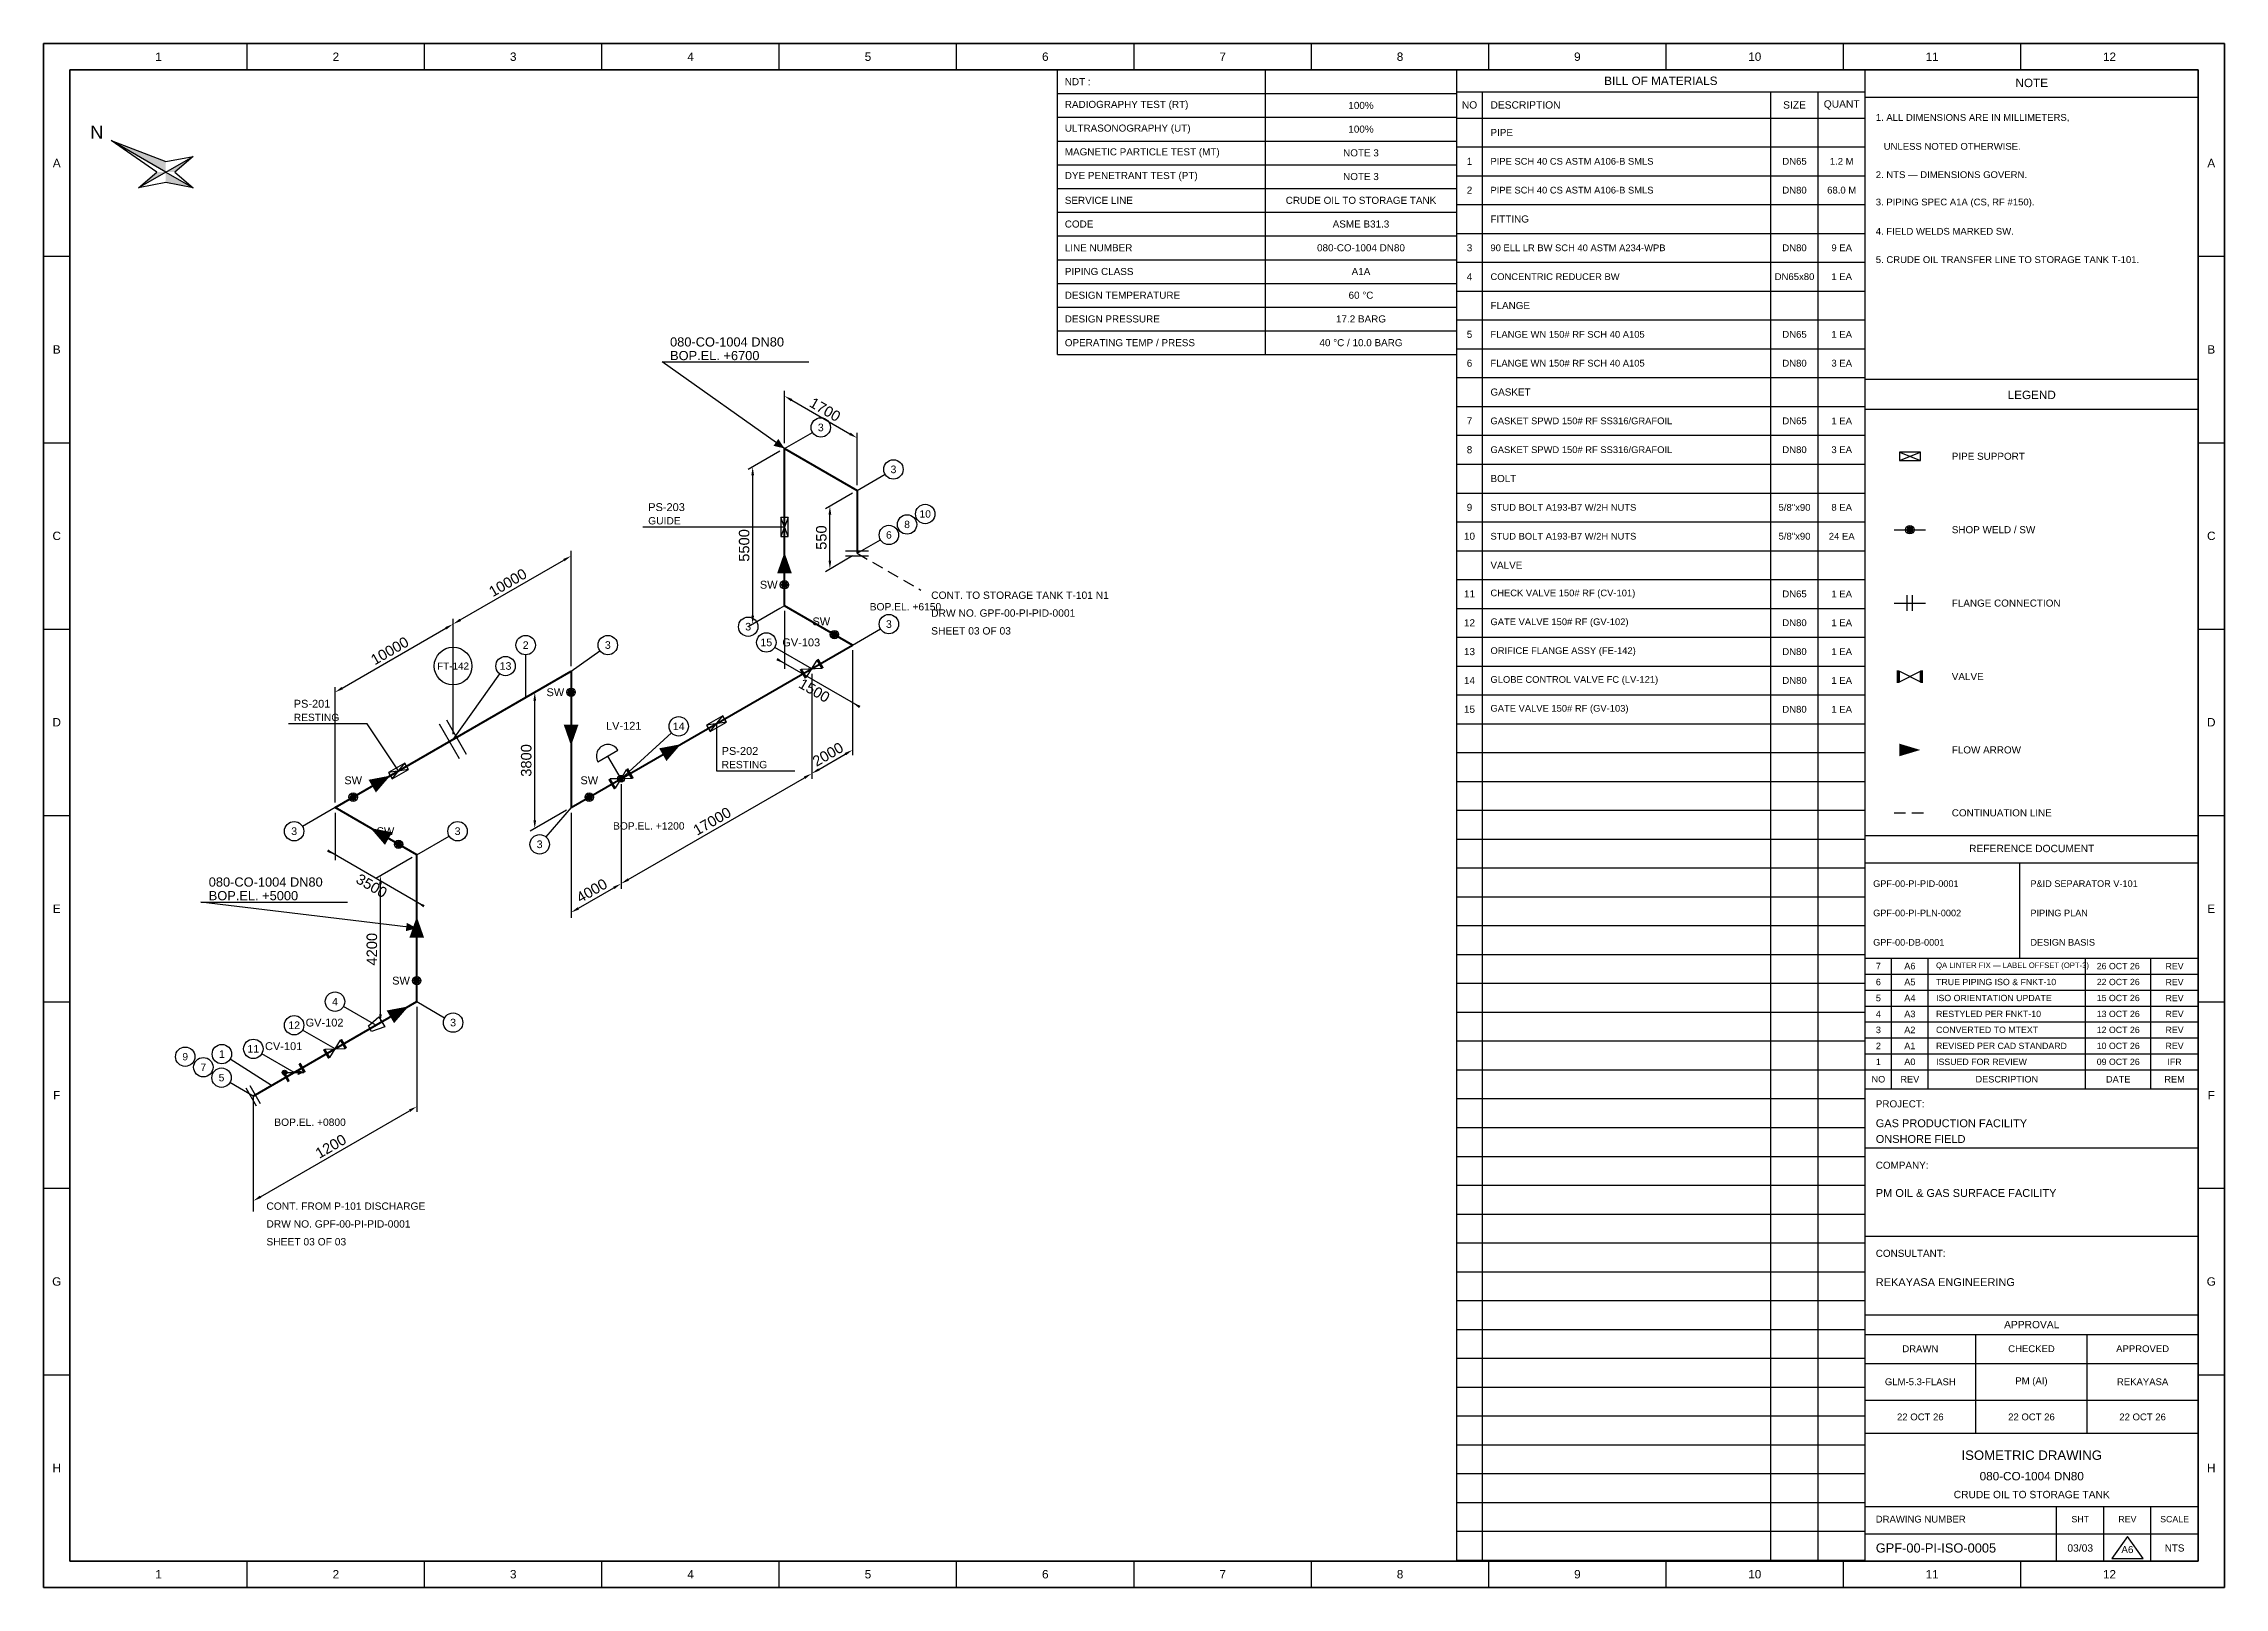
# Model space of a CAD drawing. Header units: millimetres. Extents: x 2 to 418, y 1 to 296.
import ezdxf

# ---------------------------------------------------------------- set-up
doc = ezdxf.new("R2010")
doc.units = ezdxf.units.MM
for name, color, linetype, lineweight in [('REF-DIM', 7, 'Continuous', 9), ('REF-FRAME', 7, 'Continuous', 35), ('REF-PROC', 7, 'Continuous', 50), ('REF-SYM', 7, 'Continuous', 25), ('REF-TEXT', 7, 'Continuous', 18), ('REF-TITLE', 7, 'Continuous', 25)]:
    doc.layers.add(name, color=color, linetype=linetype, lineweight=lineweight)
doc.styles.add('ARIAL', font='arial.ttf')
doc.dimstyles.new('GPF-ISO', dxfattribs={"dimtxt": 2, "dimasz": 1.6, "dimexe": 1, "dimexo": 1, "dimtad": 1, "dimdec": 0, "dimtxsty": 'ARIAL', "dimcen": 2.5, "dimclrd": 7, "dimclre": 7, "dimclrt": 7, "dimazin": 3, "dimtfac": 1, "dimtmove": 0, "dimatfit": 3})

# ---------------------------------------------------------------- blocks, each defined once
blk = doc.blocks.new('_CLOSEDFILLED')
at = {"color": 0, "linetype": 'BYBLOCK'}
blk.add_solid([(-1, 0.16), (0, 0), (-1, -0.16)], dxfattribs=at)
blk = doc.blocks.new('*D1')
at = {"color": 7}
for p, q in [((73.18, 112), (73.18, 92)), ((42, 94), (42, 74)), ((43.39, 75.8), (71.79, 92.2))]:
    blk.add_line(p, q, dxfattribs=at)
at = {"layer": 'Defpoints'}
for p in [(73.18, 113), (42, 95), (42, 75)]:
    blk.add_point(p, dxfattribs=at)
at = {"layer": 'REF-DIM', "color": 7, "xscale": 1.6, "yscale": 1.6}
for p, rotation in [((73.18, 93), 30), ((42, 75), 210)]:
    blk.add_blockref('_CLOSEDFILLED', p, dxfattribs=dict(at, rotation=rotation))
at = {"layer": 'REF-DIM', "color": 7, "insert": (56.78, 85.41), "char_height": 2, "attachment_point": 5, "rotation": 30, "style": 'ARIAL'}
blk.add_mtext('1200', dxfattribs=at)
blk = doc.blocks.new('*D2')
at = {"color": 7}
for p, q in [((72.31, 140.5), (65.38, 136.5)), ((66.25, 110.6), (66.25, 135.4)), ((72.31, 112.5), (65.38, 108.5))]:
    blk.add_line(p, q, dxfattribs=at)
at = {"layer": 'Defpoints'}
for p in [(73.18, 141), (73.18, 113), (66.25, 109)]:
    blk.add_point(p, dxfattribs=at)
at = {"layer": 'REF-DIM', "color": 7, "xscale": 1.6, "yscale": 1.6}
for p, rotation in [((66.25, 137), 90), ((66.25, 109), 270)]:
    blk.add_blockref('_CLOSEDFILLED', p, dxfattribs=dict(at, rotation=rotation))
at = {"layer": 'REF-DIM', "color": 7, "insert": (64.62, 123), "char_height": 2, "attachment_point": 5, "rotation": 90, "style": 'ARIAL'}
blk.add_mtext('4200', dxfattribs=at)
blk = doc.blocks.new('*D3')
at = {"color": 7}
for p, q in [((57.59, 149), (57.59, 140)), ((74.56, 131.2), (56.2, 141.8)), ((73.18, 140), (73.18, 131))]:
    blk.add_line(p, q, dxfattribs=at)
at = {"layer": 'Defpoints'}
for p in [(57.59, 150), (73.18, 141), (73.18, 132)]:
    blk.add_point(p, dxfattribs=at)
at = {"layer": 'REF-DIM', "color": 7, "xscale": 1.6, "yscale": 1.6}
for p, rotation in [((57.59, 141), -30), ((73.18, 132), 150)]:
    blk.add_blockref('_CLOSEDFILLED', p, dxfattribs=dict(at, rotation=rotation))
at = {"layer": 'REF-DIM', "color": 7, "insert": (64.57, 135.09), "char_height": 2, "attachment_point": 5, "rotation": 330, "style": 'ARIAL'}
blk.add_mtext('3500', dxfattribs=at)
blk = doc.blocks.new('*D4')
at = {"color": 7}
for p, q in [((58.97, 172.8), (78.72, 184.2)), ((80.11, 164), (80.11, 186)), ((57.59, 151), (57.59, 173))]:
    blk.add_line(p, q, dxfattribs=at)
at = {"layer": 'Defpoints'}
for p in [(57.59, 172), (80.11, 163), (57.59, 150)]:
    blk.add_point(p, dxfattribs=at)
at = {"layer": 'REF-DIM', "color": 7, "xscale": 1.6, "yscale": 1.6}
for p, rotation in [((80.11, 185), 30), ((57.59, 172), 210)]:
    blk.add_blockref('_CLOSEDFILLED', p, dxfattribs=dict(at, rotation=rotation))
at = {"layer": 'REF-DIM', "color": 7, "insert": (68.03, 179.91), "char_height": 2, "attachment_point": 5, "rotation": 30, "style": 'ARIAL'}
blk.add_mtext('10000', dxfattribs=at)
blk = doc.blocks.new('*D5')
at = {"color": 7}
for p, q in [((81.49, 185.8), (101.24, 197.2)), ((102.62, 177), (102.62, 199)), ((80.11, 164), (80.11, 186))]:
    blk.add_line(p, q, dxfattribs=at)
at = {"layer": 'Defpoints'}
for p in [(80.11, 185), (102.62, 176), (80.11, 163)]:
    blk.add_point(p, dxfattribs=at)
at = {"layer": 'REF-DIM', "color": 7, "xscale": 1.6, "yscale": 1.6}
for p, rotation in [((102.62, 198), 30), ((80.11, 185), 210)]:
    blk.add_blockref('_CLOSEDFILLED', p, dxfattribs=dict(at, rotation=rotation))
at = {"layer": 'REF-DIM', "color": 7, "insert": (90.55, 192.91), "char_height": 2, "attachment_point": 5, "rotation": 30, "style": 'ARIAL'}
blk.add_mtext('10000', dxfattribs=at)
blk = doc.blocks.new('*D6')
at = {"color": 7}
for p, q in [((101.76, 175.5), (94.83, 171.5)), ((95.69, 147.6), (95.69, 170.4)), ((101.76, 149.5), (94.83, 145.5))]:
    blk.add_line(p, q, dxfattribs=at)
at = {"layer": 'Defpoints'}
for p in [(102.62, 176), (102.62, 150), (95.69, 146)]:
    blk.add_point(p, dxfattribs=at)
at = {"layer": 'REF-DIM', "color": 7, "xscale": 1.6, "yscale": 1.6}
for p, rotation in [((95.69, 172), 90), ((95.69, 146), 270)]:
    blk.add_blockref('_CLOSEDFILLED', p, dxfattribs=dict(at, rotation=rotation))
at = {"layer": 'REF-DIM', "color": 7, "insert": (94.07, 159), "char_height": 2, "attachment_point": 5, "rotation": 90, "style": 'ARIAL'}
blk.add_mtext('3800', dxfattribs=at)
blk = doc.blocks.new('*D7')
at = {"color": 7}
for p, q in [((112.15, 154.5), (112.15, 134.5)), ((102.62, 149), (102.62, 129)), ((104.01, 130.8), (110.76, 134.7))]:
    blk.add_line(p, q, dxfattribs=at)
at = {"layer": 'Defpoints'}
for p in [(112.15, 155.5), (102.62, 150), (102.62, 130)]:
    blk.add_point(p, dxfattribs=at)
at = {"layer": 'REF-DIM', "color": 7, "xscale": 1.6, "yscale": 1.6}
for p, rotation in [((112.15, 135.5), 30), ((102.62, 130), 210)]:
    blk.add_blockref('_CLOSEDFILLED', p, dxfattribs=dict(at, rotation=rotation))
at = {"layer": 'REF-DIM', "color": 7, "insert": (106.57, 134.16), "char_height": 2, "attachment_point": 5, "rotation": 30, "style": 'ARIAL'}
blk.add_mtext('4000', dxfattribs=at)
blk = doc.blocks.new('*D8')
at = {"color": 7}
for p, q in [((148.52, 175.5), (148.52, 155.5)), ((112.15, 154.5), (112.15, 134.5)), ((113.53, 136.3), (147.14, 155.7))]:
    blk.add_line(p, q, dxfattribs=at)
at = {"layer": 'Defpoints'}
for p in [(148.52, 176.5), (112.15, 155.5), (112.15, 135.5)]:
    blk.add_point(p, dxfattribs=at)
at = {"layer": 'REF-DIM', "color": 7, "xscale": 1.6, "yscale": 1.6}
for p, rotation in [((148.52, 156.5), 30), ((112.15, 135.5), 210)]:
    blk.add_blockref('_CLOSEDFILLED', p, dxfattribs=dict(at, rotation=rotation))
at = {"layer": 'REF-DIM', "color": 7, "insert": (129.52, 147.41), "char_height": 2, "attachment_point": 5, "rotation": 30, "style": 'ARIAL'}
blk.add_mtext('17000', dxfattribs=at)
blk = doc.blocks.new('*D9')
at = {"color": 7}
for p, q in [((156.31, 180), (156.31, 160)), ((148.52, 175.5), (148.52, 155.5)), ((149.91, 157.3), (154.93, 160.2))]:
    blk.add_line(p, q, dxfattribs=at)
at = {"layer": 'Defpoints'}
for p in [(156.31, 181), (148.52, 176.5), (148.52, 156.5)]:
    blk.add_point(p, dxfattribs=at)
at = {"layer": 'REF-DIM', "color": 7, "xscale": 1.6, "yscale": 1.6}
for p, rotation in [((156.31, 161), 30), ((148.52, 156.5), 210)]:
    blk.add_blockref('_CLOSEDFILLED', p, dxfattribs=dict(at, rotation=rotation))
at = {"layer": 'REF-DIM', "color": 7, "insert": (151.61, 160.16), "char_height": 2, "attachment_point": 5, "rotation": 30, "style": 'ARIAL'}
blk.add_mtext('2000', dxfattribs=at)
blk = doc.blocks.new('*D10')
at = {"color": 7}
for p, q in [((143.32, 187.5), (143.32, 176.5)), ((156.31, 180), (156.31, 169)), ((157.7, 169.2), (141.94, 178.3))]:
    blk.add_line(p, q, dxfattribs=at)
at = {"layer": 'Defpoints'}
for p in [(143.32, 188.5), (156.31, 181), (156.31, 170)]:
    blk.add_point(p, dxfattribs=at)
at = {"layer": 'REF-DIM', "color": 7, "xscale": 1.6, "yscale": 1.6}
for p, rotation in [((143.32, 177.5), -30), ((156.31, 170), 150)]:
    blk.add_blockref('_CLOSEDFILLED', p, dxfattribs=dict(at, rotation=rotation))
at = {"layer": 'REF-DIM', "color": 7, "insert": (149.01, 172.34), "char_height": 2, "attachment_point": 5, "rotation": 330, "style": 'ARIAL'}
blk.add_mtext('1500', dxfattribs=at)
blk = doc.blocks.new('*D11')
at = {"color": 7}
for p, q in [((142.46, 218), (136.4, 214.5)), ((137.26, 186.6), (137.26, 213.4)), ((142.46, 188), (136.4, 184.5))]:
    blk.add_line(p, q, dxfattribs=at)
at = {"layer": 'Defpoints'}
for p in [(143.32, 218.5), (143.32, 188.5), (137.26, 185)]:
    blk.add_point(p, dxfattribs=at)
at = {"layer": 'REF-DIM', "color": 7, "xscale": 1.6, "yscale": 1.6}
for p, rotation in [((137.26, 215), 90), ((137.26, 185), 270)]:
    blk.add_blockref('_CLOSEDFILLED', p, dxfattribs=dict(at, rotation=rotation))
at = {"layer": 'REF-DIM', "color": 7, "insert": (135.64, 200), "char_height": 2, "attachment_point": 5, "rotation": 90, "style": 'ARIAL'}
blk.add_mtext('5500', dxfattribs=at)
blk = doc.blocks.new('*D12')
at = {"color": 7}
for p, q in [((143.32, 219.5), (143.32, 229.5)), ((144.71, 227.7), (155.8, 221.3)), ((157.18, 211.5), (157.18, 221.5))]:
    blk.add_line(p, q, dxfattribs=at)
at = {"layer": 'Defpoints'}
for p in [(143.32, 228.5), (143.32, 218.5), (157.18, 210.5)]:
    blk.add_point(p, dxfattribs=at)
at = {"layer": 'REF-DIM', "color": 7, "xscale": 1.6, "yscale": 1.6}
for p, rotation in [((143.32, 228.5), 150), ((157.18, 220.5), -30)]:
    blk.add_blockref('_CLOSEDFILLED', p, dxfattribs=dict(at, rotation=rotation))
at = {"layer": 'REF-DIM', "color": 7, "insert": (151.07, 225.91), "char_height": 2, "attachment_point": 5, "rotation": 330, "style": 'ARIAL'}
blk.add_mtext('1700', dxfattribs=at)
blk = doc.blocks.new('*D13')
at = {"color": 7}
for p, q in [((156.31, 210), (151.12, 207)), ((151.99, 197.1), (151.99, 205.9)), ((156.31, 198), (151.12, 195))]:
    blk.add_line(p, q, dxfattribs=at)
at = {"layer": 'Defpoints'}
for p in [(157.18, 210.5), (157.18, 198.5), (151.99, 195.5)]:
    blk.add_point(p, dxfattribs=at)
at = {"layer": 'REF-DIM', "color": 7, "xscale": 1.6, "yscale": 1.6}
for p, rotation in [((151.99, 207.5), 90), ((151.99, 195.5), 270)]:
    blk.add_blockref('_CLOSEDFILLED', p, dxfattribs=dict(at, rotation=rotation))
at = {"layer": 'REF-DIM', "color": 7, "insert": (150.36, 201.5), "char_height": 2, "attachment_point": 5, "rotation": 90, "style": 'ARIAL'}
blk.add_mtext('550', dxfattribs=at)

msp = doc.modelspace()

# ---------------------------------------------------------------- linework, layer by layer
at = {"layer": 'REF-FRAME'}
for p, q in [((2, 295.7), (2, 1.3)), ((418, 295.7), (2, 295.7)), ((418, 1.3), (418, 295.7)), ((7, 290.7), (7, 6.3)), ((413, 290.7), (7, 290.7)), ((413, 6.3), (413, 290.7)), ((7, 6.3), (413, 6.3)), ((2, 1.3), (418, 1.3))]:
    msp.add_line(p, q, dxfattribs=at)
at = {"layer": 'REF-PROC'}
for p, q in [((143.32, 188.5), (143.32, 218.5)), ((143.32, 218.5), (157.18, 210.5)), ((157.18, 210.5), (157.18, 198.5)), ((156.32, 181), (143.32, 188.5)), ((102.62, 150), (156.32, 181)), ((57.59, 150), (102.62, 176)), ((102.62, 176), (102.62, 150)), ((73.18, 141), (57.59, 150)), ((73.18, 113), (73.18, 141)), ((42, 95), (73.18, 113))]:
    msp.add_line(p, q, dxfattribs=at)
at = {"layer": 'REF-SYM'}
for p, q in [((120, 235), (148, 235)), ((143.32, 218.5), (120, 235)), ((143.32, 218.5), (148.65, 221.57)), ((157.18, 210.5), (162.51, 213.57)), ((142.62, 205.3), (142.62, 201.7)), ((144.02, 201.7), (142.62, 205.3)), ((144.02, 205.3), (142.62, 201.7)), ((144.02, 205.3), (142.62, 205.3)), ((144.02, 201.7), (144.02, 205.3)), ((131.32, 203.5), (116.32, 203.5)), ((143.32, 203.5), (131.32, 203.5)), ((142.62, 201.7), (144.02, 201.7)), ((157.18, 198.5), (161.64, 201.07)), ((154.98, 198.95), (159.38, 198.95)), ((154.98, 198.05), (159.38, 198.05)), ((157.18, 198.5), (159.09, 197.4)), ((160.13, 196.8), (162.03, 195.7)), ((163.07, 195.1), (164.98, 194)), ((166.01, 193.4), (167.92, 192.3)), ((168.96, 191.7), (169.31, 191.5)), ((143.32, 188.5), (138, 185.43)), ((156.32, 181), (161.64, 184.07)), ((93.96, 171), (93.96, 179.15)), ((102.62, 176), (108.12, 179.92)), ((148.52, 176.5), (141.46, 180.57)), ((80.11, 163), (89.03, 175.49)), ((146.6, 176.43), (150.44, 176.57)), ((147.5, 174.87), (146.6, 176.43)), ((147.5, 174.87), (149.54, 178.13)), ((150.44, 176.57), (149.54, 178.13)), ((80.11, 166.8), (80.11, 173.4)), ((82.7, 160.11), (78.9, 166.69)), ((131.54, 167.51), (128.43, 165.71)), ((129.13, 164.49), (131.54, 167.51)), ((132.24, 166.29), (131.54, 167.51)), ((63.71, 166), (48.71, 166)), ((69.71, 157), (63.71, 166)), ((81.31, 159.31), (77.51, 165.89)), ((112.15, 155.5), (121.78, 164.26)), ((132.24, 166.29), (128.43, 165.71)), ((128.43, 165.71), (129.13, 164.49)), ((129.13, 164.49), (132.24, 166.29)), ((130.33, 166), (130.33, 157)), ((70.92, 158.51), (67.8, 156.71)), ((68.5, 155.49), (70.92, 158.51)), ((71.62, 157.29), (70.92, 158.51)), ((107.74, 158.73), (111.55, 160.93)), ((112.15, 155.5), (109.65, 159.83)), ((71.62, 157.29), (67.8, 156.71)), ((67.8, 156.71), (68.5, 155.49)), ((68.5, 155.49), (71.62, 157.29)), ((112.15, 155.5), (110.09, 155.47)), ((111.09, 153.73), (110.09, 155.47)), ((111.09, 153.73), (112.15, 155.5)), ((112.15, 155.5), (113.21, 157.27)), ((114.21, 155.53), (112.15, 155.5)), ((114.21, 155.53), (113.21, 157.27)), ((130.33, 157), (145.33, 157)), ((57.59, 150), (51.4, 146.43)), ((102.62, 150), (97.83, 144.4)), ((73.18, 141), (79.37, 144.57)), ((32, 132), (60, 132)), ((73.18, 127), (32, 132)), ((73.18, 113), (78.5, 109.92)), ((65.38, 108.5), (59.19, 112.08)), ((63.96, 108.37), (65.96, 110.1)), ((64.56, 107.33), (63.96, 108.37)), ((67.06, 108.2), (64.56, 107.33)), ((65.96, 110.1), (67.06, 108.2)), ((57.59, 104), (51.4, 107.58)), ((55.67, 103.93), (59.51, 104.07)), ((56.57, 102.37), (58.61, 105.63)), ((59.51, 104.07), (58.61, 105.63)), ((45.46, 97), (37.56, 102.01)), ((49.79, 99.5), (43.6, 103.08)), ((51.63, 99.52), (50.73, 101.08)), ((56.57, 102.37), (55.67, 103.93)), ((42, 95), (37.54, 97.58)), ((42.61, 93.04), (40.61, 96.51)), ((43.39, 93.49), (41.39, 96.96)), ((47.96, 99.48), (51.63, 99.52)), ((48.86, 97.92), (47.96, 99.48)), ((42, 95), (42, 92.8)), ((42, 91.6), (42, 89.4)), ((42, 88.2), (42, 86)), ((42, 84.8), (42, 82.6)), ((42, 81.4), (42, 79.2)), ((42, 78), (42, 75.8)), ((42, 74.6), (42, 73))]:
    msp.add_line(p, q, dxfattribs=at)
for centre, radius in [((150.25, 222.5), 1.85), ((164.11, 214.5), 1.85), ((163.24, 202), 1.85), ((166.71, 204), 1.85), ((170.17, 206), 1.85), ((143.32, 192.5), 0.8), ((136.4, 184.5), 1.85), ((139.86, 181.5), 1.85), ((152.85, 183), 0.8), ((163.24, 185), 1.85), ((80.11, 177), 3.6), ((93.96, 181), 1.85), ((109.62, 181), 1.85), ((90.11, 177), 1.85), ((102.62, 172), 0.8), ((123.15, 165.5), 1.85), ((112.15, 155.5), 0.65), ((61.05, 152), 0.8), ((106.09, 152), 0.8), ((49.79, 145.5), 1.85), ((80.97, 145.5), 1.85), ((69.71, 143), 0.8), ((96.62, 143), 1.85), ((73.18, 117), 0.8), ((57.59, 113), 1.85), ((49.79, 108.5), 1.85), ((80.11, 109), 1.85), ((29.01, 102.5), 1.85), ((36, 103), 1.85), ((42, 104), 1.85), ((32.47, 100.5), 1.85), ((35.94, 98.5), 1.85), ((47.96, 99.48), 0.45)]:
    msp.add_circle(centre, radius, dxfattribs=at)
msp.add_arc((109.65, 159.83), 2.2, 30, 210, dxfattribs=at)
for points in [[(25.3, 271.2), (14.91, 277.2), (25.3, 273.2)], [(25.3, 271.2), (20.1, 268.2), (23.57, 271.2)], [(25.3, 271.2), (30.5, 274.2), (27.03, 271.2)], [(25.3, 271.2), (30.5, 268.2), (25.3, 269.2)], [(143.32, 218.5), (141.23, 219), (142.15, 220.31)], [(357.2, 203), (358, 202.2), (358, 203.8), (358.8, 203)], [(357.43, 202.43), (358.57, 202.43), (357.43, 203.57), (358.57, 203.57)], [(143.32, 198.7), (141.93, 194.7), (144.72, 194.7)], [(142.53, 192.5), (143.32, 191.7), (143.32, 193.3), (144.12, 192.5)], [(142.76, 191.93), (143.89, 191.93), (142.76, 193.07), (143.89, 193.07)], [(152.05, 183), (152.85, 182.2), (152.85, 183.8), (153.65, 183)], [(152.29, 182.43), (153.42, 182.43), (152.29, 183.57), (153.42, 183.57)], [(147.2, 174.58), (147.55, 174.78), (146.2, 176.32), (146.55, 176.52)], [(150.49, 176.48), (150.84, 176.68), (149.49, 178.22), (149.84, 178.42)], [(355.5, 173.8), (356, 173.8), (355.5, 176.2), (356, 176.2)], [(360, 173.8), (360.5, 173.8), (360, 176.2), (360.5, 176.2)], [(101.82, 172), (102.62, 171.2), (102.62, 172.8), (103.42, 172)], [(102.06, 171.43), (103.19, 171.43), (102.06, 172.57), (103.19, 172.57)], [(102.62, 161.8), (104.02, 165.8), (101.22, 165.8)], [(123.58, 162.1), (119.42, 161.31), (120.81, 158.89)], [(360, 161), (356, 162.2), (356, 159.8)], [(68.15, 156.1), (63.99, 155.31), (65.39, 152.89)], [(110.79, 153.45), (111.14, 153.65), (109.69, 155.35), (110.04, 155.55)], [(111.5, 155.5), (112.15, 154.85), (112.15, 156.15), (112.8, 155.5)], [(111.69, 155.04), (112.61, 155.04), (111.69, 155.96), (112.61, 155.96)], [(114.26, 155.45), (114.6, 155.65), (113.16, 157.35), (113.5, 157.55)], [(60.25, 152), (61.05, 151.2), (61.05, 152.8), (61.85, 152)], [(60.49, 151.43), (61.62, 151.43), (60.49, 152.57), (61.62, 152.57)], [(105.29, 152), (106.09, 151.2), (106.09, 152.8), (106.89, 152)], [(105.52, 151.43), (106.65, 151.43), (105.52, 152.57), (106.65, 152.57)], [(64.34, 146.1), (67.11, 142.89), (68.51, 145.31)], [(68.91, 143), (69.71, 142.2), (69.71, 143.8), (70.51, 143)], [(69.15, 142.43), (70.28, 142.43), (69.15, 143.57), (70.28, 143.57)], [(73.18, 129.2), (71.78, 125.2), (74.58, 125.2)], [(73.18, 127), (71.09, 126.45), (71.29, 128.03)], [(72.38, 117), (73.18, 116.2), (73.18, 117.8), (73.98, 117)], [(72.61, 116.43), (73.74, 116.43), (72.61, 117.57), (73.74, 117.57)], [(71.62, 112.1), (67.45, 111.31), (68.85, 108.89)], [(56.27, 102.08), (56.62, 102.28), (55.27, 103.82), (55.62, 104.02)], [(59.56, 103.98), (59.91, 104.18), (58.56, 105.72), (58.91, 105.92)], [(47.51, 99.48), (47.96, 99.03), (47.96, 99.93), (48.41, 99.48)], [(51.63, 99.52), (50.42, 100.06), (50.44, 98.96)], [(51.68, 99.43), (52.03, 99.63), (50.68, 101.17), (51.03, 101.37)], [(48.56, 97.63), (48.91, 97.83), (47.56, 99.37), (47.91, 99.57)], [(47.64, 99.16), (48.28, 99.16), (47.64, 99.8), (48.28, 99.8)]]:
    msp.add_solid(points, dxfattribs=at)
at = {"layer": 'REF-TITLE'}
for p, q in [((40.83, 290.7), (40.83, 295.7)), ((74.67, 290.7), (74.67, 295.7)), ((108.5, 290.7), (108.5, 295.7)), ((142.33, 290.7), (142.33, 295.7)), ((176.17, 290.7), (176.17, 295.7)), ((210, 290.7), (210, 295.7)), ((243.83, 290.7), (243.83, 295.7)), ((277.67, 290.7), (277.67, 295.7)), ((311.5, 290.7), (311.5, 295.7)), ((345.33, 290.7), (345.33, 295.7)), ((379.17, 290.7), (379.17, 295.7)), ((195.4, 236.4), (195.4, 290.7)), ((195.4, 290.7), (271.5, 290.7)), ((235.1, 236.4), (235.1, 290.7)), ((271.5, 290.7), (271.5, 6.3)), ((349.5, 290.7), (271.5, 290.7)), ((349.5, 6.3), (349.5, 290.7)), ((349.5, 290.7), (413, 290.7)), ((413, 6.3), (413, 290.7)), ((195.4, 286.18), (271.5, 286.18)), ((271.5, 286.5), (349.5, 286.5)), ((276.5, 6.3), (276.5, 286.5)), ((331.5, 6.3), (331.5, 286.5)), ((340.5, 6.3), (340.5, 286.5)), ((349.5, 285.5), (413, 285.5)), ((195.4, 281.65), (271.5, 281.65)), ((271.5, 281.5), (349.5, 281.5)), ((14.91, 277.2), (25.3, 273.2)), ((23.57, 271.2), (14.91, 277.2)), ((25.3, 271.2), (14.91, 277.2)), ((195.4, 277.12), (271.5, 277.12)), ((271.5, 276), (349.5, 276)), ((20.1, 268.2), (23.57, 271.2)), ((25.3, 271.2), (20.1, 268.2)), ((25.3, 271.2), (30.5, 274.2)), ((25.3, 273.2), (30.5, 274.2)), ((25.3, 271.2), (30.5, 268.2)), ((30.5, 274.2), (27.03, 271.2)), ((27.03, 271.2), (30.5, 268.2)), ((195.4, 272.6), (271.5, 272.6)), ((271.5, 270.5), (349.5, 270.5)), ((25.3, 269.2), (20.1, 268.2)), ((30.5, 268.2), (25.3, 269.2)), ((195.4, 268.07), (271.5, 268.07)), ((195.4, 263.55), (271.5, 263.55)), ((271.5, 265), (349.5, 265)), ((195.4, 259.02), (271.5, 259.02)), ((271.5, 259.5), (349.5, 259.5)), ((2, 255.15), (7, 255.15)), ((195.4, 254.5), (271.5, 254.5)), ((271.5, 254), (349.5, 254)), ((413, 255.15), (418, 255.15)), ((195.4, 249.97), (271.5, 249.97)), ((195.4, 245.45), (271.5, 245.45)), ((271.5, 248.5), (349.5, 248.5)), ((271.5, 243), (349.5, 243)), ((195.4, 240.93), (271.5, 240.93)), ((271.5, 237.5), (349.5, 237.5)), ((195.4, 236.4), (271.5, 236.4)), ((271.5, 232), (349.5, 232)), ((349.5, 231.7), (413, 231.7)), ((271.5, 226.5), (349.5, 226.5)), ((349.5, 226), (413, 226)), ((271.5, 221), (349.5, 221)), ((2, 219.6), (7, 219.6)), ((356, 216.2), (360, 217.8)), ((356, 217.8), (356, 216.2)), ((356, 217.8), (360, 216.2)), ((360, 217.8), (356, 217.8)), ((360, 216.2), (360, 217.8)), ((413, 219.6), (418, 219.6)), ((271.5, 215.5), (349.5, 215.5)), ((356, 216.2), (360, 216.2)), ((271.5, 210), (349.5, 210)), ((271.5, 204.5), (349.5, 204.5)), ((355, 203), (361, 203)), ((271.5, 199), (349.5, 199)), ((271.5, 193.5), (349.5, 193.5)), ((271.5, 188), (349.5, 188)), ((355, 189), (361, 189)), ((357.5, 187.5), (357.5, 190.5)), ((358.5, 187.5), (358.5, 190.5)), ((2, 184.05), (7, 184.05)), ((413, 184.05), (418, 184.05)), ((271.5, 182.5), (349.5, 182.5)), ((271.5, 177), (349.5, 177)), ((356, 174), (356, 176)), ((356, 174), (360, 176)), ((356, 176), (360, 174)), ((360, 174), (360, 176)), ((271.5, 171.5), (349.5, 171.5)), ((271.5, 166), (349.5, 166)), ((271.5, 160.5), (349.5, 160.5)), ((271.5, 155), (349.5, 155)), ((2, 148.5), (7, 148.5)), ((271.5, 149.5), (349.5, 149.5)), ((355, 149), (357.2, 149)), ((358.4, 149), (360.6, 149)), ((413, 148.5), (418, 148.5)), ((271.5, 144), (349.5, 144)), ((349.5, 144.7), (413, 144.7)), ((271.5, 138.5), (349.5, 138.5)), ((349.5, 139.5), (413, 139.5)), ((379, 121.3), (379, 139.5)), ((271.5, 133), (349.5, 133)), ((271.5, 127.5), (349.5, 127.5)), ((271.5, 122), (349.5, 122)), ((349.5, 121.3), (413, 121.3)), ((354.5, 96.4), (354.5, 121.3)), ((361.5, 96.4), (361.5, 121.3)), ((391.5, 96.4), (391.5, 121.3)), ((404, 96.4), (404, 121.3)), ((271.5, 116.5), (349.5, 116.5)), ((349.5, 118.26), (413, 118.26)), ((2, 112.95), (7, 112.95)), ((349.5, 115.21), (413, 115.21)), ((413, 112.95), (418, 112.95)), ((271.5, 111), (349.5, 111)), ((349.5, 112.17), (413, 112.17)), ((349.5, 109.13), (413, 109.13)), ((271.5, 105.5), (349.5, 105.5)), ((349.5, 106.09), (413, 106.09)), ((271.5, 100), (349.5, 100)), ((349.5, 103.04), (413, 103.04)), ((349.5, 100), (413, 100)), ((349.5, 96.4), (413, 96.4)), ((271.5, 94.5), (349.5, 94.5)), ((271.5, 89), (349.5, 89)), ((271.5, 83.5), (349.5, 83.5)), ((349.5, 85.1), (413, 85.1)), ((2, 77.4), (7, 77.4)), ((271.5, 78), (349.5, 78)), ((413, 77.4), (418, 77.4)), ((271.5, 72.5), (349.5, 72.5)), ((271.5, 67), (349.5, 67)), ((349.5, 68.3), (413, 68.3)), ((271.5, 61.5), (349.5, 61.5)), ((271.5, 56), (349.5, 56)), ((271.5, 50.5), (349.5, 50.5)), ((349.5, 53.3), (413, 53.3)), ((349.5, 49.5), (413, 49.5)), ((370.6, 30.7), (370.6, 49.5)), ((391.8, 30.7), (391.8, 49.5)), ((2, 41.85), (7, 41.85)), ((271.5, 45), (349.5, 45)), ((349.5, 44), (413, 44)), ((413, 41.85), (418, 41.85)), ((271.5, 39.5), (349.5, 39.5)), ((271.5, 34), (349.5, 34)), ((349.5, 37), (413, 37)), ((349.5, 30.7), (413, 30.7)), ((271.5, 28.5), (349.5, 28.5)), ((271.5, 23), (349.5, 23)), ((271.5, 17.5), (349.5, 17.5)), ((349.5, 16.7), (413, 16.7)), ((386, 6.3), (386, 16.7)), ((395, 6.3), (395, 16.7)), ((404, 6.3), (404, 16.7)), ((271.5, 12), (349.5, 12)), ((349.5, 11.5), (413, 11.5)), ((399.5, 11), (396.5, 6.8)), ((402.5, 6.8), (399.5, 11)), ((40.83, 1.3), (40.83, 6.3)), ((74.67, 1.3), (74.67, 6.3)), ((108.5, 1.3), (108.5, 6.3)), ((142.33, 1.3), (142.33, 6.3)), ((176.17, 1.3), (176.17, 6.3)), ((210, 1.3), (210, 6.3)), ((243.83, 1.3), (243.83, 6.3)), ((271.5, 6.5), (349.5, 6.5)), ((271.5, 6.3), (349.5, 6.3)), ((277.67, 1.3), (277.67, 6.3)), ((311.5, 1.3), (311.5, 6.3)), ((345.33, 1.3), (345.33, 6.3)), ((349.5, 6.3), (413, 6.3)), ((379.17, 1.3), (379.17, 6.3)), ((396.5, 6.8), (402.5, 6.8))]:
    msp.add_line(p, q, dxfattribs=at)
msp.add_circle((358, 203), 0.8, dxfattribs=at)

# ---------------------------------------------------------------- texts
at = {"layer": 'REF-TEXT', "style": 'ARIAL'}
for s, insert, char_height, attachment_point in [('1', (23.92, 293.2), 1.6, 5), ('2', (57.75, 293.2), 1.6, 5), ('3', (91.58, 293.2), 1.6, 5), ('4', (125.42, 293.2), 1.6, 5), ('5', (159.25, 293.2), 1.6, 5), ('6', (193.08, 293.2), 1.6, 5), ('7', (226.92, 293.2), 1.6, 5), ('8', (260.75, 293.2), 1.6, 5), ('9', (294.58, 293.2), 1.6, 5), ('10', (328.42, 293.2), 1.6, 5), ('11', (362.25, 293.2), 1.6, 5), ('12', (396.08, 293.2), 1.6, 5), ('NDT :', (196.8, 288.44), 1.35, 4), ('BILL OF MATERIALS', (310.5, 288.6), 1.6, 5), ('NOTE', (381.25, 288.2), 1.6, 5), ('RADIOGRAPHY TEST (RT)', (196.8, 283.91), 1.35, 4), ('100%', (253.3, 283.91), 1.35, 5), ('NO', (274, 284), 1.4, 5), ('DESCRIPTION', (278, 284), 1.4, 4), ('SIZE', (336, 284), 1.4, 5), ('QUANT', (345, 284), 1.4, 5), ('N', (12.14, 278.8), 2.5, 5), ('ULTRASONOGRAPHY (UT)', (196.8, 279.39), 1.35, 4), ('100%', (253.3, 279.39), 1.35, 5), ('PIPE', (278, 278.75), 1.35, 4), ('1. ALL DIMENSIONS ARE IN MILLIMETERS,', (351.5, 281.5), 1.3, 4), ('MAGNETIC PARTICLE TEST (MT)', (196.8, 274.86), 1.35, 4), ('NOTE 3', (253.3, 274.86), 1.35, 5), ('   UNLESS NOTED OTHERWISE.', (351.5, 276.1), 1.3, 4), ('A', (4.5, 272.93), 1.6, 5), ('DYE PENETRANT TEST (PT)', (196.8, 270.34), 1.35, 4), ('NOTE 3', (253.3, 270.34), 1.35, 5), ('1', (274, 273.25), 1.35, 5), ('PIPE SCH 40 CS ASTM A106-B SMLS', (278, 273.25), 1.28, 4), ('DN65', (336, 273.25), 1.3, 5), ('1.2 M', (345, 273.25), 1.3, 5), ('2. NTS — DIMENSIONS GOVERN.', (351.5, 270.7), 1.3, 4), ('A', (415.5, 272.93), 1.6, 5), ('SERVICE LINE', (196.8, 265.81), 1.35, 4), ('CRUDE OIL TO STORAGE TANK', (253.3, 265.81), 1.35, 5), ('2', (274, 267.75), 1.35, 5), ('PIPE SCH 40 CS ASTM A106-B SMLS', (278, 267.75), 1.28, 4), ('DN80', (336, 267.75), 1.3, 5), ('68.0 M', (345, 267.75), 1.3, 5), ('FITTING', (278, 262.25), 1.35, 4), ('3. PIPING SPEC A1A (CS, RF #150).', (351.5, 265.3), 1.3, 4), ('CODE', (196.8, 261.29), 1.35, 4), ('ASME B31.3', (253.3, 261.29), 1.35, 5), ('4. FIELD WELDS MARKED SW.', (351.5, 259.9), 1.3, 4), ('LINE NUMBER', (196.8, 256.76), 1.35, 4), ('080-CO-1004 DN80', (253.3, 256.76), 1.35, 5), ('3', (274, 256.75), 1.35, 5), ('90 ELL LR BW SCH 40 ASTM A234-WPB', (278, 256.75), 1.28, 4), ('DN80', (336, 256.75), 1.3, 5), ('9 EA', (345, 256.75), 1.3, 5), ('5. CRUDE OIL TRANSFER LINE TO STORAGE TANK T-101.', (351.5, 254.5), 1.3, 4), ('PIPING CLASS', (196.8, 252.24), 1.35, 4), ('A1A', (253.3, 252.24), 1.35, 5), ('4', (274, 251.25), 1.35, 5), ('CONCENTRIC REDUCER BW', (278, 251.25), 1.28, 4), ('DN65x80', (336, 251.25), 1.3, 5), ('1 EA', (345, 251.25), 1.3, 5), ('DESIGN TEMPERATURE', (196.8, 247.71), 1.35, 4), ('60 °C', (253.3, 247.71), 1.35, 5), ('FLANGE', (278, 245.75), 1.35, 4), ('DESIGN PRESSURE', (196.8, 243.19), 1.35, 4), ('17.2 BARG', (253.3, 243.19), 1.35, 5), ('B', (4.5, 237.38), 1.6, 5), ('080-CO-1004 DN80', (121.5, 238.8), 1.75, 4), ('OPERATING TEMP / PRESS', (196.8, 238.66), 1.35, 4), ('40 °C / 10.0 BARG', (253.3, 238.66), 1.35, 5), ('5', (274, 240.25), 1.35, 5), ('FLANGE WN 150# RF SCH 40 A105', (278, 240.25), 1.28, 4), ('DN65', (336, 240.25), 1.3, 5), ('1 EA', (345, 240.25), 1.3, 5), ('B', (415.5, 237.38), 1.6, 5), ('BOP.EL. +6700', (121.5, 236.2), 1.75, 4), ('6', (274, 234.75), 1.35, 5), ('FLANGE WN 150# RF SCH 40 A105', (278, 234.75), 1.28, 4), ('DN80', (336, 234.75), 1.3, 5), ('3 EA', (345, 234.75), 1.3, 5), ('GASKET', (278, 229.25), 1.35, 4), ('LEGEND', (381.25, 228.7), 1.6, 5), ('3', (150.25, 222.5), 1.45, 5), ('7', (274, 223.75), 1.35, 5), ('GASKET SPWD 150# RF SS316/GRAFOIL', (278, 223.75), 1.28, 4), ('DN65', (336, 223.75), 1.3, 5), ('1 EA', (345, 223.75), 1.3, 5), ('8', (274, 218.25), 1.35, 5), ('GASKET SPWD 150# RF SS316/GRAFOIL', (278, 218.25), 1.28, 4), ('DN80', (336, 218.25), 1.3, 5), ('3 EA', (345, 218.25), 1.3, 5), ('PIPE SUPPORT', (366, 217), 1.35, 4), ('3', (164.11, 214.5), 1.45, 5), ('BOLT', (278, 212.75), 1.35, 4), ('PS-203', (117.33, 207.3), 1.5, 4), ('GUIDE', (117.33, 204.7), 1.4, 4), ('8', (166.71, 204), 1.4, 5), ('10', (170.17, 206), 1.4, 5), ('9', (274, 207.25), 1.35, 5), ('STUD BOLT A193-B7 W/2H NUTS', (278, 207.25), 1.28, 4), ('5/8"x90', (336, 207.25), 1.3, 5), ('8 EA', (345, 207.25), 1.3, 5), ('C', (4.5, 201.82), 1.6, 5), ('6', (163.24, 202), 1.4, 5), ('10', (274, 201.75), 1.35, 5), ('STUD BOLT A193-B7 W/2H NUTS', (278, 201.75), 1.28, 4), ('5/8"x90', (336, 201.75), 1.3, 5), ('24 EA', (345, 201.75), 1.3, 5), ('SHOP WELD / SW', (366, 203), 1.35, 4), ('C', (415.5, 201.82), 1.6, 5), ('VALVE', (278, 196.25), 1.35, 4), ('SW', (140.32, 192.5), 1.5, 5), ('11', (274, 190.75), 1.35, 5), ('CHECK VALVE 150# RF (CV-101)', (278, 190.75), 1.28, 4), ('DN65', (336, 190.75), 1.3, 5), ('1 EA', (345, 190.75), 1.3, 5), ('BOP.EL. +6150', (159.58, 188.3), 1.4, 4), ('CONT. TO STORAGE TANK T-101 N1', (171.31, 190.5), 1.4, 4), ('DRW NO. GPF-00-PI-PID-0001', (171.31, 187.1), 1.4, 4), ('FLANGE CONNECTION', (366, 189), 1.35, 4), ('3', (136.4, 184.5), 1.45, 5), ('SW', (150.35, 185.5), 1.5, 5), ('3', (163.24, 185), 1.45, 5), ('SHEET 03 OF 03', (171.31, 183.7), 1.4, 4), ('12', (274, 185.25), 1.35, 5), ('GATE VALVE 150# RF (GV-102)', (278, 185.25), 1.28, 4), ('DN80', (336, 185.25), 1.3, 5), ('1 EA', (345, 185.25), 1.3, 5), ('2', (93.96, 181), 1.45, 5), ('3', (109.62, 181), 1.45, 5), ('15', (139.86, 181.5), 1.45, 5), ('GV-103', (146.52, 181.5), 1.5, 5), ('13', (274, 179.75), 1.35, 5), ('ORIFICE FLANGE ASSY (FE-142)', (278, 179.75), 1.28, 4), ('DN80', (336, 179.75), 1.3, 5), ('1 EA', (345, 179.75), 1.3, 5), ('FT-142', (80.11, 177), 1.35, 5), ('13', (90.11, 177), 1.45, 5), ('14', (274, 174.25), 1.35, 5), ('GLOBE CONTROL VALVE FC (LV-121)', (278, 174.25), 1.28, 4), ('DN80', (336, 174.25), 1.3, 5), ('1 EA', (345, 174.25), 1.3, 5), ('VALVE', (366, 175), 1.35, 4), ('PS-201', (49.71, 169.8), 1.5, 4), ('SW', (99.62, 172), 1.5, 5), ('D', (4.5, 166.28), 1.6, 5), ('RESTING', (49.71, 167.2), 1.4, 4), ('15', (274, 168.75), 1.35, 5), ('GATE VALVE 150# RF (GV-103)', (278, 168.75), 1.28, 4), ('DN80', (336, 168.75), 1.3, 5), ('1 EA', (345, 168.75), 1.3, 5), ('D', (415.5, 166.28), 1.6, 5), ('LV-121', (112.66, 165.61), 1.5, 5), ('14', (123.15, 165.5), 1.45, 5), ('RESTING', (131.34, 158.2), 1.4, 4), ('PS-202', (131.34, 160.8), 1.5, 4), ('FLOW ARROW', (366, 161), 1.35, 4), ('SW', (61.05, 155.2), 1.5, 5), ('SW', (106.09, 155.2), 1.5, 5), ('3', (49.79, 145.5), 1.45, 5), ('SW', (67.21, 145.5), 1.5, 5), ('3', (80.97, 145.5), 1.45, 5), ('BOP.EL. +1200', (110.62, 146.5), 1.4, 4), ('CONTINUATION LINE', (366, 149), 1.35, 4), ('3', (96.62, 143), 1.45, 5), ('REFERENCE DOCUMENT', (381.25, 142.2), 1.4, 5), ('080-CO-1004 DN80', (33.5, 135.8), 1.75, 4), ('BOP.EL. +5000', (33.5, 133.2), 1.75, 4), ('GPF-00-PI-PID-0001', (351, 135.5), 1.25, 4), ('P&ID SEPARATOR V-101', (381, 135.5), 1.25, 4), ('E', (4.5, 130.72), 1.6, 5), ('GPF-00-PI-PLN-0002', (351, 129.9), 1.25, 4), ('PIPING PLAN', (381, 129.9), 1.25, 4), ('E', (415.5, 130.72), 1.6, 5), ('GPF-00-DB-0001', (351, 124.3), 1.25, 4), ('DESIGN BASIS', (381, 124.3), 1.25, 4), ('SW', (70.18, 117), 1.5, 5), ('7', (352, 119.78), 1.25, 5), ('6', (352, 116.74), 1.25, 5), ('A6', (358, 119.78), 1.25, 5), ('A5', (358, 116.74), 1.25, 5), ('TRUE PIPING ISO & FNKT-10', (363, 116.74), 1.2, 4), ('QA LINTER FIX — LABEL OFFSET (OPT-3)', (363, 119.78), 1.05, 4), ('26 OCT 26', (397.75, 119.78), 1.2, 5), ('22 OCT 26', (397.75, 116.74), 1.2, 5), ('REV', (408.5, 119.78), 1.2, 5), ('REV', (408.5, 116.74), 1.2, 5), ('4', (57.59, 113), 1.45, 5), ('5', (352, 113.69), 1.25, 5), ('A4', (358, 113.69), 1.25, 5), ('ISO ORIENTATION UPDATE', (363, 113.69), 1.2, 4), ('15 OCT 26', (397.75, 113.69), 1.2, 5), ('REV', (408.5, 113.69), 1.2, 5), ('12', (49.79, 108.5), 1.45, 5), ('GV-102', (55.59, 109), 1.5, 5), ('3', (80.11, 109), 1.45, 5), ('4', (352, 110.65), 1.25, 5), ('3', (352, 107.61), 1.25, 5), ('A3', (358, 110.65), 1.25, 5), ('A2', (358, 107.61), 1.25, 5), ('CONVERTED TO MTEXT', (363, 107.61), 1.2, 4), ('RESTYLED PER FNKT-10', (363, 110.65), 1.2, 4), ('13 OCT 26', (397.75, 110.65), 1.2, 5), ('12 OCT 26', (397.75, 107.61), 1.2, 5), ('REV', (408.5, 110.65), 1.2, 5), ('REV', (408.5, 107.61), 1.2, 5), ('11', (42, 104), 1.45, 5), ('CV-101', (47.79, 104.5), 1.5, 5), ('2', (352, 104.56), 1.25, 5), ('A1', (358, 104.56), 1.25, 5), ('REVISED PER CAD STANDARD', (363, 104.56), 1.2, 4), ('10 OCT 26', (397.75, 104.56), 1.2, 5), ('REV', (408.5, 104.56), 1.2, 5), ('9', (29.01, 102.5), 1.4, 5), ('7', (32.47, 100.5), 1.4, 5), ('1', (36, 103), 1.45, 5), ('1', (352, 101.52), 1.25, 5), ('A0', (358, 101.52), 1.25, 5), ('ISSUED FOR REVIEW', (363, 101.52), 1.2, 4), ('09 OCT 26', (397.75, 101.52), 1.2, 5), ('IFR', (408.5, 101.52), 1.2, 5), ('F', (4.5, 95.17), 1.6, 5), ('5', (35.94, 98.5), 1.4, 5), ('NO', (352, 98.2), 1.25, 5), ('REV', (358, 98.2), 1.25, 5), ('DESCRIPTION', (376.5, 98.2), 1.25, 5), ('DATE', (397.75, 98.2), 1.25, 5), ('REM', (408.5, 98.2), 1.25, 5), ('F', (415.5, 95.17), 1.6, 5), ('PROJECT:', (351.5, 93.5), 1.35, 4), ('BOP.EL. +0800', (46, 90), 1.4, 4), ('ONSHORE FIELD', (351.5, 86.8), 1.5, 4), ('GAS PRODUCTION FACILITY', (351.5, 89.8), 1.5, 4), ('COMPANY:', (351.5, 81.8), 1.35, 4), ('PM OIL & GAS SURFACE FACILITY', (351.5, 76.5), 1.5, 4), ('CONT. FROM P-101 DISCHARGE', (44.5, 74), 1.4, 4), ('DRW NO. GPF-00-PI-PID-0001', (44.5, 70.6), 1.4, 4), ('SHEET 03 OF 03', (44.5, 67.2), 1.4, 4), ('CONSULTANT:', (351.5, 65), 1.35, 4), ('G', (4.5, 59.62), 1.6, 5), ('REKAYASA ENGINEERING', (351.5, 59.5), 1.5, 4), ('G', (415.5, 59.62), 1.6, 5), ('APPROVAL', (381.25, 51.4), 1.4, 5), ('DRAWN', (360, 46.8), 1.3, 5), ('CHECKED', (381.2, 46.8), 1.3, 5), ('APPROVED', (402.4, 46.8), 1.3, 5), ('GLM-5.3-FLASH', (360, 40.5), 1.3, 5), ('PM (AI)', (381.2, 40.5), 1.3, 5), ('REKAYASA', (402.4, 40.5), 1.3, 5), ('22 OCT 26', (360, 33.8), 1.3, 5), ('22 OCT 26', (381.2, 33.8), 1.3, 5), ('22 OCT 26', (402.4, 33.8), 1.3, 5), ('ISOMETRIC DRAWING', (381.25, 26.5), 1.8, 5), ('H', (4.5, 24.07), 1.6, 5), ('080-CO-1004 DN80', (381.25, 22.5), 1.6, 5), ('H', (415.5, 24.07), 1.6, 5), ('CRUDE OIL TO STORAGE TANK', (381.25, 19), 1.4, 5), ('DRAWING NUMBER', (351.5, 14.3), 1.3, 4), ('SHT', (390.5, 14.3), 1.2, 5), ('REV', (399.5, 14.3), 1.2, 5), ('SCALE', (408.5, 14.3), 1.2, 5), ('GPF-00-PI-ISO-0005', (351.5, 8.8), 1.75, 4), ('03/03', (390.5, 8.8), 1.4, 5), ('A6', (399.5, 8.5), 1.35, 5), ('NTS', (408.5, 8.8), 1.35, 5), ('1', (23.92, 3.8), 1.6, 5), ('2', (57.75, 3.8), 1.6, 5), ('3', (91.58, 3.8), 1.6, 5), ('4', (125.42, 3.8), 1.6, 5), ('5', (159.25, 3.8), 1.6, 5), ('6', (193.08, 3.8), 1.6, 5), ('7', (226.92, 3.8), 1.6, 5), ('8', (260.75, 3.8), 1.6, 5), ('9', (294.58, 3.8), 1.6, 5), ('10', (328.42, 3.8), 1.6, 5), ('11', (362.25, 3.8), 1.6, 5), ('12', (396.08, 3.8), 1.6, 5)]:
    msp.add_mtext(s, dxfattribs=dict(at, insert=insert, char_height=char_height, attachment_point=attachment_point))

# ---------------------------------------------------------------- dimensions: what is measured, and where the dimension line sits
at = {"layer": 'REF-DIM'}
for base, p1, p2, angle, text, picture, middle, slant in [((143.32, 228.5), (143.32, 218.5), (157.18, 210.5), 330, '1700', '*D12', (151.07, 225.91), 120), ((137.26, 185), (143.32, 188.5), (143.32, 218.5), 90, '5500', '*D11', (135.64, 200), 120), ((151.99, 195.5), (157.18, 198.5), (157.18, 210.5), 90, '550', '*D13', (150.36, 201.5), 120), ((80.11, 185), (80.11, 163), (102.62, 176), 30, '10000', '*D5', (90.55, 192.91), 60), ((156.31, 170), (156.31, 181), (143.32, 188.5), 330, '1500', '*D10', (149.01, 172.34), -60), ((57.59, 172), (57.59, 150), (80.11, 163), 30, '10000', '*D4', (68.03, 179.91), 60), ((148.52, 156.5), (148.52, 176.5), (156.31, 181), 30, '2000', '*D9', (151.61, 160.16), -120), ((95.69, 146), (102.62, 150), (102.62, 176), 90, '3800', '*D6', (94.07, 159), 120), ((112.15, 135.5), (112.15, 155.5), (148.52, 176.5), 30, '17000', '*D8', (129.52, 147.41), -120), ((102.62, 130), (102.62, 150), (112.15, 155.5), 30, '4000', '*D7', (106.57, 134.16), -120), ((73.18, 132), (73.18, 141), (57.59, 150), 330, '3500', '*D3', (64.57, 135.09), -60), ((66.25, 109), (73.18, 113), (73.18, 141), 90, '4200', '*D2', (64.62, 123), 120), ((42, 75), (42, 95), (73.18, 113), 30, '1200', '*D1', (56.78, 85.41), -120)]:
    dim = msp.add_linear_dim(base=base, p1=p1, p2=p2, angle=angle, text=text, dimstyle='GPF-ISO', override={"dimtad": 1, "dimtih": 0, "dimtoh": 0, "dimdec": 0}, dxfattribs=at)
    dim.commit()
    dim.dimension.update_dxf_attribs({"geometry": picture, "text_midpoint": middle, "oblique_angle": slant})

doc.saveas('drawing.dxf')
